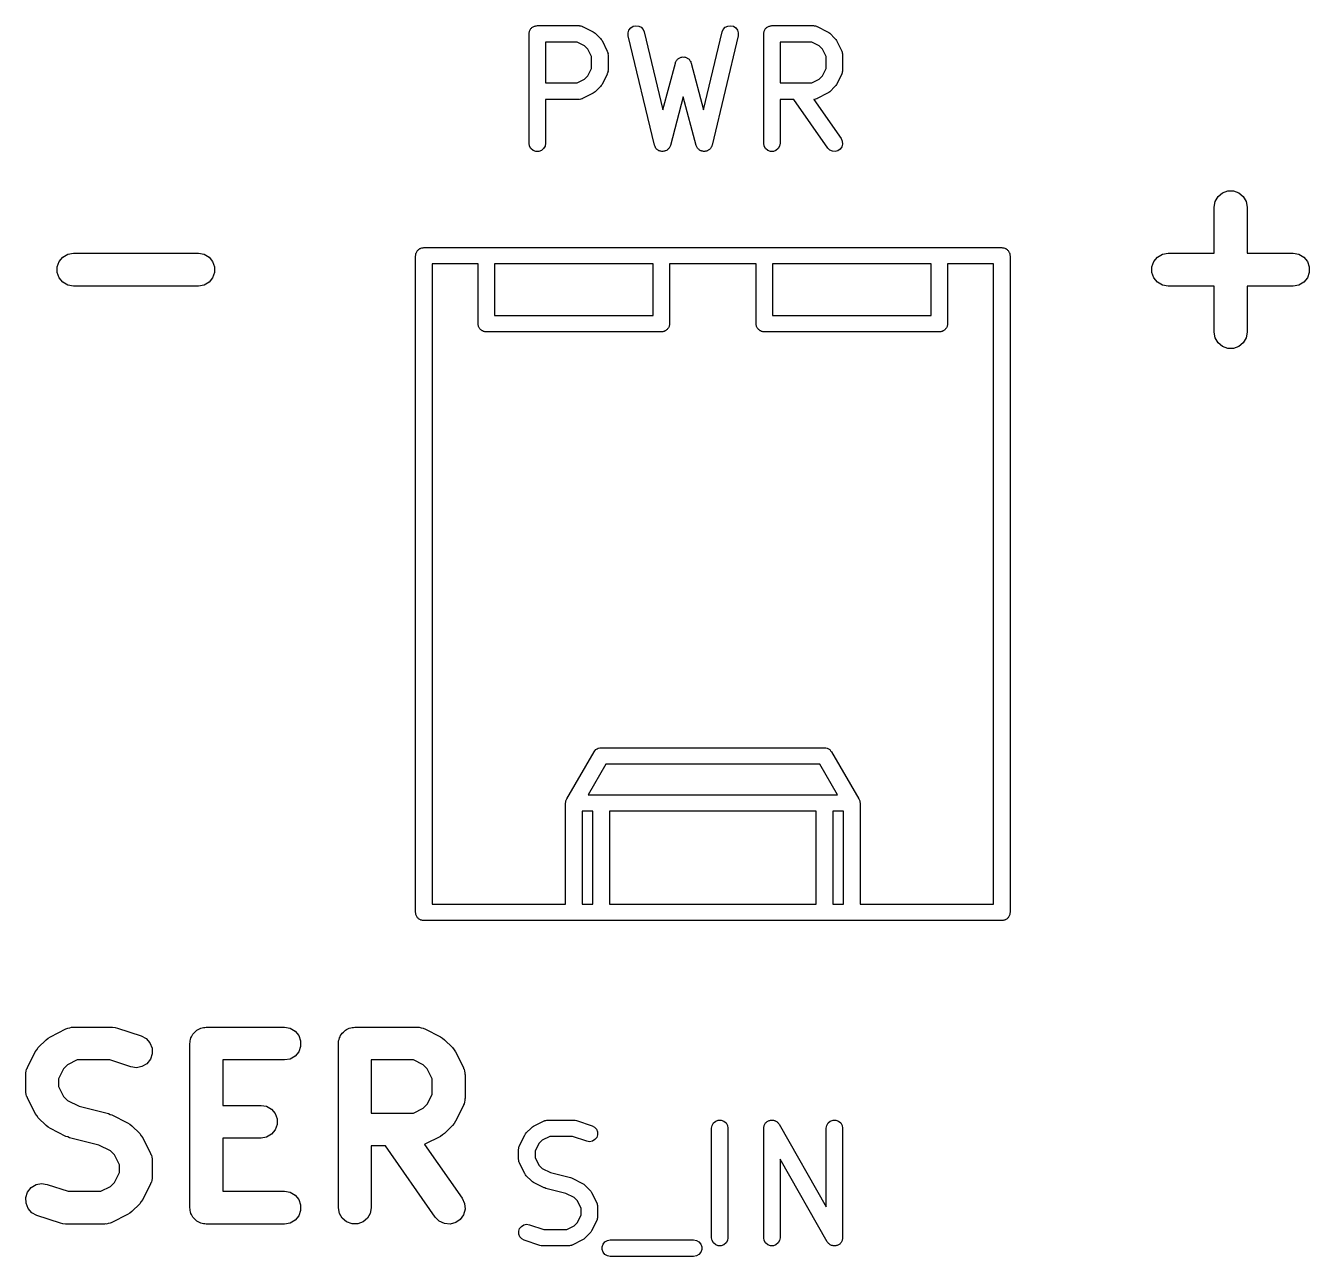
# Model space of a CAD drawing. Extents: x 100.7 to 134.3, y -98.1 to -51.9.
# Drawn here: x 100.99 to 112.72, y -63.12 to -51.88 of the extents above; entities that cross this region are included whole.
import ezdxf

# ---------------------------------------------------------------- set-up
doc = ezdxf.new("R2010")
doc.units = 0
doc.header["$MEASUREMENT"] = 0
doc.layers.add('BLACK', color=7, linetype='CONTINUOUS')

msp = doc.modelspace()

# ---------------------------------------------------------------- linework, layer by layer
at = {"layer": 'Black'}
for p, q in [((105.592, -51.9524), (105.593, -51.9459)), ((105.593, -51.9394), (105.595, -51.9332)), ((105.593, -51.9459), (105.593, -51.9394)), ((105.595, -51.9332), (105.596, -51.9267)), ((105.596, -51.9267), (105.599, -51.921)), ((105.599, -51.921), (105.602, -51.9149)), ((105.602, -51.9149), (105.606, -51.9099)), ((105.606, -51.9099), (105.609, -51.9042)), ((105.609, -51.9042), (105.614, -51.9)), ((105.614, -51.9), (105.618, -51.8949)), ((105.618, -51.8949), (105.624, -51.8916)), ((105.624, -51.8916), (105.629, -51.8874)), ((105.629, -51.8874), (105.635, -51.8852)), ((105.635, -51.8852), (105.641, -51.8819)), ((105.641, -51.8819), (105.647, -51.8808)), ((105.647, -51.8808), (105.654, -51.8785)), ((105.654, -51.8785), (105.66, -51.8785)), ((105.66, -51.8785), (105.667, -51.8774)), ((105.667, -51.8774), (106.048, -51.8774)), ((106.048, -51.8774), (106.052, -51.8781)), ((106.052, -51.8781), (106.056, -51.8779)), ((106.056, -51.8779), (106.065, -51.8804)), ((106.065, -51.8804), (106.073, -51.8819)), ((106.073, -51.8819), (106.077, -51.8841)), ((106.077, -51.8841), (106.081, -51.8853)), ((106.081, -51.8853), (106.176, -51.9329)), ((106.176, -51.9329), (106.186, -51.9401)), ((106.186, -51.9401), (106.196, -51.947)), ((106.497, -51.9437), (106.504, -51.9188)), ((106.498, -51.9698), (106.497, -51.9437)), ((106.504, -51.9188), (106.52, -51.8979)), ((106.52, -51.8979), (106.542, -51.8835)), ((106.542, -51.8835), (106.567, -51.8775)), ((106.567, -51.8775), (106.593, -51.8805)), ((106.593, -51.8805), (106.616, -51.8922)), ((106.616, -51.8922), (106.634, -51.9111)), ((106.634, -51.9111), (106.644, -51.935)), ((106.644, -51.935), (106.814, -52.6459)), ((107.186, -52.6459), (107.356, -51.935)), ((107.356, -51.935), (107.366, -51.9111)), ((107.366, -51.9111), (107.384, -51.8922)), ((107.384, -51.8922), (107.407, -51.8805)), ((107.407, -51.8805), (107.433, -51.8775)), ((107.433, -51.8775), (107.458, -51.8835)), ((107.458, -51.8835), (107.48, -51.8979)), ((107.48, -51.8979), (107.496, -51.9188)), ((107.496, -51.9188), (107.503, -51.9437)), ((107.503, -51.9437), (107.502, -51.9698)), ((107.735, -51.9524), (107.736, -51.9459)), ((107.736, -51.9394), (107.738, -51.9332)), ((107.736, -51.9459), (107.736, -51.9394)), ((107.738, -51.9332), (107.739, -51.9267)), ((107.739, -51.9267), (107.742, -51.921)), ((107.742, -51.921), (107.745, -51.9149)), ((107.745, -51.9149), (107.749, -51.9099)), ((107.749, -51.9099), (107.752, -51.9042)), ((107.752, -51.9042), (107.757, -51.9)), ((107.757, -51.9), (107.761, -51.8949)), ((107.761, -51.8949), (107.767, -51.8916)), ((107.767, -51.8916), (107.772, -51.8874)), ((107.772, -51.8874), (107.778, -51.8852)), ((107.778, -51.8852), (107.784, -51.8819)), ((107.784, -51.8819), (107.79, -51.8808)), ((107.79, -51.8808), (107.796, -51.8785)), ((107.796, -51.8785), (107.803, -51.8785)), ((107.803, -51.8785), (107.81, -51.8774)), ((107.81, -51.8774), (108.19, -51.8774)), ((108.19, -51.8774), (108.195, -51.8781)), ((108.195, -51.8781), (108.199, -51.8779)), ((108.199, -51.8779), (108.207, -51.8804)), ((108.207, -51.8804), (108.216, -51.8819)), ((108.216, -51.8819), (108.22, -51.8841)), ((108.22, -51.8841), (108.224, -51.8853)), ((108.224, -51.8853), (108.319, -51.9329)), ((108.319, -51.9329), (108.329, -51.9401)), ((108.329, -51.9401), (108.339, -51.947)), ((105.592, -52.9524), (105.592, -51.9524)), ((105.742, -52.0274), (105.742, -52.4012)), ((106.03, -52.0274), (105.742, -52.0274)), ((106.098, -52.0616), (106.03, -52.0274)), ((106.129, -52.092), (106.098, -52.0616)), ((106.196, -51.947), (106.244, -51.9946)), ((106.244, -51.9946), (106.25, -52.0044)), ((106.25, -52.0044), (106.258, -52.0141)), ((106.258, -52.0141), (106.305, -52.1093)), ((106.737, -52.9698), (106.498, -51.9698)), ((107.502, -51.9698), (107.263, -52.9698)), ((107.735, -52.9524), (107.735, -51.9524)), ((107.885, -52.0274), (107.885, -52.4012)), ((108.173, -52.0274), (107.885, -52.0274)), ((108.241, -52.0616), (108.173, -52.0274)), ((108.272, -52.092), (108.241, -52.0616)), ((108.339, -51.947), (108.386, -51.9946)), ((108.386, -51.9946), (108.393, -52.0044)), ((108.393, -52.0044), (108.4, -52.0141)), ((108.4, -52.0141), (108.448, -52.1093)), ((106.163, -52.1606), (106.129, -52.092)), ((106.163, -52.268), (106.163, -52.1606)), ((106.305, -52.1093), (106.306, -52.1135)), ((106.306, -52.1135), (106.309, -52.1172)), ((106.309, -52.1172), (106.31, -52.1259)), ((106.31, -52.1259), (106.313, -52.1343)), ((106.313, -52.1343), (106.312, -52.1386)), ((106.312, -52.1386), (106.313, -52.1429)), ((106.313, -52.1429), (106.313, -52.2857)), ((106.952, -52.1813), (106.957, -52.1767)), ((106.957, -52.1767), (106.963, -52.1739)), ((106.963, -52.1739), (106.968, -52.1701)), ((106.968, -52.1701), (106.975, -52.1684)), ((106.975, -52.1684), (106.981, -52.1657)), ((106.981, -52.1657), (106.987, -52.1651)), ((106.987, -52.1651), (106.994, -52.1634)), ((106.994, -52.1634), (107, -52.1639)), ((107, -52.1639), (107.006, -52.1634)), ((107.006, -52.1634), (107.013, -52.1651)), ((107.013, -52.1651), (107.019, -52.1657)), ((107.019, -52.1657), (107.025, -52.1684)), ((107.025, -52.1684), (107.032, -52.1701)), ((107.032, -52.1701), (107.037, -52.1739)), ((107.037, -52.1739), (107.043, -52.1767)), ((107.043, -52.1767), (107.048, -52.1813)), ((108.306, -52.1606), (108.272, -52.092)), ((108.306, -52.268), (108.306, -52.1606)), ((108.448, -52.1093), (108.449, -52.1135)), ((108.449, -52.1135), (108.451, -52.1172)), ((108.451, -52.1172), (108.453, -52.1259)), ((108.453, -52.1259), (108.455, -52.1343)), ((108.455, -52.1343), (108.455, -52.1386)), ((108.455, -52.1386), (108.456, -52.1429)), ((108.456, -52.1429), (108.456, -52.2857)), ((106.129, -52.3365), (106.163, -52.268)), ((106.313, -52.2943), (106.31, -52.3027)), ((106.313, -52.2857), (106.312, -52.29)), ((106.312, -52.29), (106.313, -52.2943)), ((106.814, -52.6459), (106.928, -52.2188)), ((106.928, -52.2188), (106.93, -52.2127)), ((106.93, -52.2127), (106.932, -52.2063)), ((106.932, -52.2063), (106.936, -52.201)), ((106.936, -52.201), (106.939, -52.1951)), ((106.939, -52.1951), (106.943, -52.1904)), ((106.943, -52.1904), (106.947, -52.185)), ((106.947, -52.185), (106.952, -52.1813)), ((107.048, -52.1813), (107.053, -52.185)), ((107.053, -52.185), (107.057, -52.1904)), ((107.057, -52.1904), (107.061, -52.1951)), ((107.061, -52.1951), (107.064, -52.201)), ((107.064, -52.201), (107.068, -52.2063)), ((107.068, -52.2063), (107.07, -52.2127)), ((107.07, -52.2127), (107.072, -52.2188)), ((107.072, -52.2188), (107.186, -52.6459)), ((108.272, -52.3365), (108.306, -52.268)), ((108.455, -52.2943), (108.453, -52.3027)), ((108.456, -52.2857), (108.455, -52.29)), ((108.455, -52.29), (108.455, -52.2943)), ((105.742, -52.4012), (106.03, -52.4012)), ((106.03, -52.4012), (106.098, -52.3669)), ((106.098, -52.3669), (106.129, -52.3365)), ((106.258, -52.4145), (106.25, -52.4242)), ((106.305, -52.3193), (106.258, -52.4145)), ((106.306, -52.3151), (106.305, -52.3193)), ((106.309, -52.3114), (106.306, -52.3151)), ((106.31, -52.3027), (106.309, -52.3114)), ((107.885, -52.4012), (108.173, -52.4012)), ((108.173, -52.4012), (108.241, -52.3669)), ((108.241, -52.3669), (108.272, -52.3365)), ((108.4, -52.4145), (108.393, -52.4242)), ((108.448, -52.3193), (108.4, -52.4145)), ((108.449, -52.3151), (108.448, -52.3193)), ((108.451, -52.3114), (108.449, -52.3151)), ((108.453, -52.3027), (108.451, -52.3114)), ((106.176, -52.4957), (106.081, -52.5433)), ((106.186, -52.4885), (106.176, -52.4957)), ((106.196, -52.4816), (106.186, -52.4885)), ((106.244, -52.434), (106.196, -52.4816)), ((106.25, -52.4242), (106.244, -52.434)), ((107, -52.5292), (106.882, -52.9717)), ((107.118, -52.9717), (107, -52.5292)), ((108.319, -52.4957), (108.224, -52.5433)), ((108.329, -52.4885), (108.319, -52.4957)), ((108.339, -52.4816), (108.329, -52.4885)), ((108.386, -52.434), (108.339, -52.4816)), ((108.393, -52.4242), (108.386, -52.434)), ((106.048, -52.5512), (105.742, -52.5512)), ((105.742, -52.5512), (105.742, -52.9524)), ((106.052, -52.5504), (106.048, -52.5512)), ((106.056, -52.5507), (106.052, -52.5504)), ((106.065, -52.5482), (106.056, -52.5507)), ((106.073, -52.5467), (106.065, -52.5482)), ((106.077, -52.5445), (106.073, -52.5467)), ((106.081, -52.5433), (106.077, -52.5445)), ((108.009, -52.5512), (107.885, -52.5512)), ((107.885, -52.5512), (107.885, -52.9524)), ((108.32, -52.9954), (108.009, -52.5512)), ((108.195, -52.5504), (108.192, -52.551)), ((108.192, -52.551), (108.442, -52.9094)), ((108.199, -52.5507), (108.195, -52.5504)), ((108.207, -52.5482), (108.199, -52.5507)), ((108.216, -52.5467), (108.207, -52.5482)), ((108.22, -52.5445), (108.216, -52.5467)), ((108.224, -52.5433), (108.22, -52.5445)), ((105.596, -52.978), (105.592, -52.9524)), ((105.609, -53.0006), (105.596, -52.978)), ((105.629, -53.0173), (105.609, -53.0006)), ((105.724, -53.0006), (105.704, -53.0173)), ((105.737, -52.978), (105.724, -53.0006)), ((105.742, -52.9524), (105.737, -52.978)), ((106.74, -52.9768), (106.737, -52.9698)), ((106.742, -52.9842), (106.74, -52.9768)), ((106.745, -52.9886), (106.742, -52.9842)), ((106.747, -52.9937), (106.745, -52.9886)), ((106.752, -52.9992), (106.747, -52.9937)), ((106.757, -53.0055), (106.752, -52.9992)), ((106.866, -53.0007), (106.861, -53.0069)), ((106.871, -52.9953), (106.866, -53.0007)), ((106.873, -52.9904), (106.871, -52.9953)), ((106.877, -52.986), (106.873, -52.9904)), ((106.879, -52.9786), (106.877, -52.986)), ((106.882, -52.9717), (106.879, -52.9786)), ((107.121, -52.9786), (107.118, -52.9717)), ((107.123, -52.986), (107.121, -52.9786)), ((107.127, -52.9904), (107.123, -52.986)), ((107.129, -52.9953), (107.127, -52.9904)), ((107.134, -53.0007), (107.129, -52.9953)), ((107.139, -53.0069), (107.134, -53.0007)), ((107.248, -52.9992), (107.243, -53.0055)), ((107.253, -52.9937), (107.248, -52.9992)), ((107.255, -52.9886), (107.253, -52.9937)), ((107.258, -52.9842), (107.255, -52.9886)), ((107.26, -52.9768), (107.258, -52.9842)), ((107.263, -52.9698), (107.26, -52.9768)), ((107.739, -52.978), (107.735, -52.9524)), ((107.752, -53.0006), (107.739, -52.978)), ((107.772, -53.0173), (107.752, -53.0006)), ((107.867, -53.0006), (107.847, -53.0173)), ((107.88, -52.978), (107.867, -53.0006)), ((107.885, -52.9524), (107.88, -52.978)), ((108.338, -53.0138), (108.32, -52.9954)), ((108.449, -52.9841), (108.434, -53.0054)), ((108.442, -52.9094), (108.453, -52.933)), ((108.456, -52.9589), (108.449, -52.9841)), ((108.453, -52.933), (108.456, -52.9589)), ((105.654, -53.0262), (105.629, -53.0173)), ((105.68, -53.0262), (105.654, -53.0262)), ((105.704, -53.0173), (105.68, -53.0262)), ((106.761, -53.0086), (106.757, -53.0055)), ((106.765, -53.0126), (106.761, -53.0086)), ((106.772, -53.016), (106.765, -53.0126)), ((106.778, -53.0204), (106.772, -53.016)), ((106.783, -53.0218), (106.778, -53.0204)), ((106.788, -53.0243), (106.783, -53.0218)), ((106.796, -53.0251), (106.788, -53.0243)), ((106.803, -53.0271), (106.796, -53.0251)), ((106.809, -53.0266), (106.803, -53.0271)), ((106.814, -53.0272), (106.809, -53.0266)), ((106.821, -53.0255), (106.814, -53.0272)), ((106.829, -53.0248), (106.821, -53.0255)), ((106.834, -53.0225), (106.829, -53.0248)), ((106.839, -53.0212), (106.834, -53.0225)), ((106.846, -53.017), (106.839, -53.0212)), ((106.853, -53.0138), (106.846, -53.017)), ((106.856, -53.0099), (106.853, -53.0138)), ((106.861, -53.0069), (106.856, -53.0099)), ((107.144, -53.0099), (107.139, -53.0069)), ((107.147, -53.0138), (107.144, -53.0099)), ((107.154, -53.017), (107.147, -53.0138)), ((107.161, -53.0212), (107.154, -53.017)), ((107.166, -53.0225), (107.161, -53.0212)), ((107.171, -53.0248), (107.166, -53.0225)), ((107.179, -53.0255), (107.171, -53.0248)), ((107.186, -53.0272), (107.179, -53.0255)), ((107.191, -53.0266), (107.186, -53.0272)), ((107.197, -53.0271), (107.191, -53.0266)), ((107.204, -53.0251), (107.197, -53.0271)), ((107.212, -53.0243), (107.204, -53.0251)), ((107.217, -53.0218), (107.212, -53.0243)), ((107.222, -53.0204), (107.217, -53.0218)), ((107.228, -53.016), (107.222, -53.0204)), ((107.235, -53.0126), (107.228, -53.016)), ((107.239, -53.0086), (107.235, -53.0126)), ((107.243, -53.0055), (107.239, -53.0086)), ((107.796, -53.0262), (107.772, -53.0173)), ((107.823, -53.0262), (107.796, -53.0262)), ((107.847, -53.0173), (107.823, -53.0262)), ((108.362, -53.0248), (108.338, -53.0138)), ((108.387, -53.0271), (108.362, -53.0248)), ((108.413, -53.0204), (108.387, -53.0271)), ((108.434, -53.0054), (108.413, -53.0204)), ((111.859, -53.4844), (111.885, -53.4393)), ((111.885, -53.4393), (111.925, -53.4058)), ((111.925, -53.4058), (111.974, -53.388)), ((111.974, -53.388), (112.026, -53.388)), ((112.026, -53.388), (112.075, -53.4058)), ((112.075, -53.4058), (112.115, -53.4393)), ((112.115, -53.4393), (112.141, -53.4844)), ((111.85, -53.5357), (111.859, -53.4844)), ((111.85, -53.9571), (111.85, -53.5357)), ((112.141, -53.4844), (112.15, -53.5357)), ((112.15, -53.5357), (112.15, -53.9571)), ((104.565, -53.9425), (104.569, -53.9375)), ((104.569, -53.9375), (104.573, -53.9318)), ((104.573, -53.9318), (104.578, -53.9276)), ((104.578, -53.9276), (104.582, -53.9225)), ((104.582, -53.9225), (104.587, -53.9193)), ((104.587, -53.9193), (104.593, -53.915)), ((104.593, -53.915), (104.599, -53.9128)), ((104.599, -53.9128), (104.604, -53.9095)), ((104.604, -53.9095), (104.611, -53.9084)), ((104.611, -53.9084), (104.617, -53.9061)), ((104.617, -53.9061), (104.624, -53.9061)), ((104.624, -53.9061), (104.63, -53.905)), ((104.63, -53.905), (109.91, -53.905)), ((109.91, -53.905), (109.916, -53.9061)), ((109.916, -53.9061), (109.923, -53.9061)), ((109.923, -53.9061), (109.929, -53.9084)), ((109.929, -53.9084), (109.936, -53.9095)), ((109.936, -53.9095), (109.941, -53.9128)), ((109.941, -53.9128), (109.947, -53.915)), ((109.947, -53.915), (109.953, -53.9193)), ((109.953, -53.9193), (109.958, -53.9225)), ((109.958, -53.9225), (109.962, -53.9276)), ((109.962, -53.9276), (109.967, -53.9318)), ((109.967, -53.9318), (109.971, -53.9375)), ((109.971, -53.9375), (109.975, -53.9425)), ((101.281, -54.0811), (101.299, -54.0321)), ((101.299, -54.0321), (101.332, -53.9922)), ((101.332, -53.9922), (101.377, -53.9662)), ((101.377, -53.9662), (101.429, -53.9571)), ((101.429, -53.9571), (102.571, -53.9571)), ((102.571, -53.9571), (102.623, -53.9662)), ((102.623, -53.9662), (102.668, -53.9922)), ((102.668, -53.9922), (102.701, -54.0321)), ((102.701, -54.0321), (102.719, -54.0811)), ((104.555, -53.98), (104.556, -53.9735)), ((104.555, -59.98), (104.555, -53.98)), ((104.556, -53.967), (104.558, -53.9608)), ((104.556, -53.9735), (104.556, -53.967)), ((104.558, -53.9608), (104.56, -53.9543)), ((104.56, -53.9543), (104.563, -53.9487)), ((104.563, -53.9487), (104.565, -53.9425)), ((105.125, -54.055), (104.705, -54.055)), ((104.705, -54.055), (104.705, -59.905)), ((105.125, -54.6), (105.125, -54.055)), ((105.275, -54.055), (105.275, -54.525)), ((106.725, -54.055), (105.275, -54.055)), ((106.725, -54.525), (106.725, -54.055)), ((107.665, -54.055), (106.875, -54.055)), ((106.875, -54.055), (106.875, -54.6)), ((107.665, -54.6), (107.665, -54.055)), ((107.815, -54.055), (107.815, -54.525)), ((109.265, -54.055), (107.815, -54.055)), ((109.265, -54.525), (109.265, -54.055)), ((109.415, -54.055), (109.415, -54.6)), ((109.835, -54.055), (109.415, -54.055)), ((109.835, -59.905), (109.835, -54.055)), ((109.975, -53.9425), (109.977, -53.9487)), ((109.977, -53.9487), (109.98, -53.9543)), ((109.98, -53.9543), (109.982, -53.9608)), ((109.982, -53.9608), (109.984, -53.967)), ((109.984, -53.967), (109.984, -53.9735)), ((109.984, -53.9735), (109.985, -53.98)), ((109.985, -53.98), (109.985, -59.98)), ((111.281, -54.0811), (111.299, -54.0321)), ((111.299, -54.0321), (111.332, -53.9922)), ((111.332, -53.9922), (111.377, -53.9662)), ((111.377, -53.9662), (111.429, -53.9571)), ((111.429, -53.9571), (111.85, -53.9571)), ((112.15, -53.9571), (112.571, -53.9571)), ((112.571, -53.9571), (112.623, -53.9662)), ((112.623, -53.9662), (112.668, -53.9922)), ((112.668, -53.9922), (112.701, -54.0321)), ((112.701, -54.0321), (112.719, -54.0811)), ((101.281, -54.1332), (101.281, -54.0811)), ((101.299, -54.1821), (101.281, -54.1332)), ((102.719, -54.1332), (102.701, -54.1821)), ((102.719, -54.0811), (102.719, -54.1332)), ((111.281, -54.1332), (111.281, -54.0811)), ((111.299, -54.1821), (111.281, -54.1332)), ((112.719, -54.1332), (112.701, -54.1821)), ((112.719, -54.0811), (112.719, -54.1332)), ((101.332, -54.222), (101.299, -54.1821)), ((101.377, -54.2481), (101.332, -54.222)), ((101.429, -54.2571), (101.377, -54.2481)), ((102.571, -54.2571), (101.429, -54.2571)), ((102.623, -54.2481), (102.571, -54.2571)), ((102.668, -54.222), (102.623, -54.2481)), ((102.701, -54.1821), (102.668, -54.222)), ((111.332, -54.222), (111.299, -54.1821)), ((111.377, -54.2481), (111.332, -54.222)), ((111.429, -54.2571), (111.377, -54.2481)), ((111.85, -54.2571), (111.429, -54.2571)), ((111.85, -54.6786), (111.85, -54.2571)), ((112.571, -54.2571), (112.15, -54.2571)), ((112.15, -54.2571), (112.15, -54.6786)), ((112.623, -54.2481), (112.571, -54.2571)), ((112.668, -54.222), (112.623, -54.2481)), ((112.701, -54.1821), (112.668, -54.222)), ((105.275, -54.525), (106.725, -54.525)), ((107.815, -54.525), (109.265, -54.525)), ((105.126, -54.6065), (105.125, -54.6)), ((105.126, -54.613), (105.126, -54.6065)), ((105.128, -54.6192), (105.126, -54.613)), ((105.13, -54.6257), (105.128, -54.6192)), ((105.133, -54.6313), (105.13, -54.6257)), ((105.135, -54.6375), (105.133, -54.6313)), ((105.139, -54.6425), (105.135, -54.6375)), ((105.143, -54.6482), (105.139, -54.6425)), ((106.861, -54.6425), (106.857, -54.6482)), ((106.865, -54.6375), (106.861, -54.6425)), ((106.867, -54.6313), (106.865, -54.6375)), ((106.87, -54.6257), (106.867, -54.6313)), ((106.872, -54.6192), (106.87, -54.6257)), ((106.874, -54.613), (106.872, -54.6192)), ((106.875, -54.6), (106.874, -54.6065)), ((106.874, -54.6065), (106.874, -54.613)), ((107.666, -54.6065), (107.665, -54.6)), ((107.666, -54.613), (107.666, -54.6065)), ((107.668, -54.6192), (107.666, -54.613)), ((107.67, -54.6257), (107.668, -54.6192)), ((107.673, -54.6313), (107.67, -54.6257)), ((107.675, -54.6375), (107.673, -54.6313)), ((107.679, -54.6425), (107.675, -54.6375)), ((107.683, -54.6482), (107.679, -54.6425)), ((109.401, -54.6425), (109.397, -54.6482)), ((109.405, -54.6375), (109.401, -54.6425)), ((109.407, -54.6313), (109.405, -54.6375)), ((109.41, -54.6257), (109.407, -54.6313)), ((109.412, -54.6192), (109.41, -54.6257)), ((109.414, -54.613), (109.412, -54.6192)), ((109.415, -54.6), (109.414, -54.6065)), ((109.414, -54.6065), (109.414, -54.613)), ((105.148, -54.6524), (105.143, -54.6482)), ((105.152, -54.6575), (105.148, -54.6524)), ((105.157, -54.6607), (105.152, -54.6575)), ((105.162, -54.665), (105.157, -54.6607)), ((105.169, -54.6672), (105.162, -54.665)), ((105.174, -54.6705), (105.169, -54.6672)), ((105.181, -54.6716), (105.174, -54.6705)), ((105.187, -54.6739), (105.181, -54.6716)), ((105.194, -54.6739), (105.187, -54.6739)), ((105.2, -54.675), (105.194, -54.6739)), ((106.8, -54.675), (105.2, -54.675)), ((106.806, -54.6739), (106.8, -54.675)), ((106.813, -54.6739), (106.806, -54.6739)), ((106.819, -54.6716), (106.813, -54.6739)), ((106.826, -54.6705), (106.819, -54.6716)), ((106.831, -54.6672), (106.826, -54.6705)), ((106.837, -54.665), (106.831, -54.6672)), ((106.843, -54.6607), (106.837, -54.665)), ((106.848, -54.6575), (106.843, -54.6607)), ((106.852, -54.6524), (106.848, -54.6575)), ((106.857, -54.6482), (106.852, -54.6524)), ((107.688, -54.6524), (107.683, -54.6482)), ((107.692, -54.6575), (107.688, -54.6524)), ((107.697, -54.6607), (107.692, -54.6575)), ((107.703, -54.665), (107.697, -54.6607)), ((107.709, -54.6672), (107.703, -54.665)), ((107.714, -54.6705), (107.709, -54.6672)), ((107.721, -54.6716), (107.714, -54.6705)), ((107.727, -54.6739), (107.721, -54.6716)), ((107.734, -54.6739), (107.727, -54.6739)), ((107.74, -54.675), (107.734, -54.6739)), ((109.34, -54.675), (107.74, -54.675)), ((109.346, -54.6739), (109.34, -54.675)), ((109.353, -54.6739), (109.346, -54.6739)), ((109.359, -54.6716), (109.353, -54.6739)), ((109.366, -54.6705), (109.359, -54.6716)), ((109.371, -54.6672), (109.366, -54.6705)), ((109.377, -54.665), (109.371, -54.6672)), ((109.383, -54.6607), (109.377, -54.665)), ((109.388, -54.6575), (109.383, -54.6607)), ((109.392, -54.6524), (109.388, -54.6575)), ((109.397, -54.6482), (109.392, -54.6524)), ((111.859, -54.7299), (111.85, -54.6786)), ((111.885, -54.775), (111.859, -54.7299)), ((112.141, -54.7299), (112.115, -54.775)), ((112.15, -54.6786), (112.141, -54.7299)), ((111.925, -54.8085), (111.885, -54.775)), ((111.974, -54.8263), (111.925, -54.8085)), ((112.026, -54.8263), (111.974, -54.8263)), ((112.075, -54.8085), (112.026, -54.8263)), ((112.115, -54.775), (112.075, -54.8085)), ((105.935, -58.9423), (106.185, -58.5123)), ((106.185, -58.5123), (106.193, -58.5025)), ((106.193, -58.5025), (106.202, -58.4925)), ((106.202, -58.4924), (106.213, -58.486)), ((106.202, -58.4925), (106.202, -58.4924)), ((106.202, -58.4925), (106.202, -58.4925)), ((106.213, -58.486), (106.224, -58.4795)), ((106.224, -58.4795), (106.225, -58.4794)), ((106.224, -58.4795), (106.224, -58.4795)), ((106.225, -58.4794), (106.237, -58.4772)), ((106.237, -58.4772), (106.25, -58.475)), ((106.25, -58.475), (106.25, -58.475)), ((106.25, -58.475), (108.29, -58.475)), ((108.29, -58.475), (108.29, -58.475)), ((108.29, -58.475), (108.303, -58.4772)), ((108.303, -58.4772), (108.315, -58.4794)), ((108.315, -58.4794), (108.316, -58.4795)), ((108.316, -58.4795), (108.316, -58.4795)), ((108.316, -58.4795), (108.327, -58.4859)), ((108.327, -58.4859), (108.338, -58.4924)), ((108.338, -58.4924), (108.338, -58.4925)), ((108.338, -58.4925), (108.338, -58.4925)), ((108.338, -58.4925), (108.346, -58.5023)), ((108.346, -58.5023), (108.355, -58.5123)), ((108.355, -58.5123), (108.605, -58.9423)), ((106.293, -58.625), (106.13, -58.905)), ((108.247, -58.625), (106.293, -58.625)), ((108.41, -58.905), (108.247, -58.625)), ((105.925, -58.98), (105.926, -58.9735)), ((105.925, -59.905), (105.925, -58.98)), ((105.926, -58.9668), (105.928, -58.9607)), ((105.926, -58.9669), (105.926, -58.9668)), ((105.926, -58.967), (105.926, -58.9669)), ((105.926, -58.9735), (105.926, -58.967)), ((105.928, -58.9607), (105.93, -58.9543)), ((105.93, -58.9543), (105.933, -58.9487)), ((105.933, -58.9487), (105.935, -58.9425)), ((105.935, -58.9424), (105.935, -58.9423)), ((105.935, -58.9425), (105.935, -58.9424)), ((106.13, -58.905), (108.41, -58.905)), ((108.605, -58.9423), (108.605, -58.9424)), ((108.605, -58.9424), (108.605, -58.9425)), ((108.605, -58.9425), (108.607, -58.9487)), ((108.607, -58.9487), (108.61, -58.9543)), ((108.61, -58.9543), (108.612, -58.9607)), ((108.612, -58.9607), (108.614, -58.9668)), ((108.614, -58.9668), (108.614, -58.9669)), ((108.614, -58.9669), (108.614, -58.967)), ((108.614, -58.967), (108.614, -58.9735)), ((108.614, -58.9735), (108.615, -58.98)), ((108.615, -58.98), (108.615, -59.905)), ((106.075, -59.055), (106.075, -59.905)), ((106.175, -59.055), (106.075, -59.055)), ((106.175, -59.905), (106.175, -59.055)), ((106.325, -59.055), (106.325, -59.905)), ((108.215, -59.055), (106.325, -59.055)), ((108.215, -59.905), (108.215, -59.055)), ((108.365, -59.055), (108.365, -59.905)), ((108.465, -59.055), (108.365, -59.055)), ((108.465, -59.905), (108.465, -59.055)), ((104.705, -59.905), (105.925, -59.905)), ((106.075, -59.905), (106.175, -59.905)), ((106.325, -59.905), (108.215, -59.905)), ((108.365, -59.905), (108.465, -59.905)), ((108.615, -59.905), (109.835, -59.905)), ((104.556, -59.9865), (104.555, -59.98)), ((104.556, -59.993), (104.556, -59.9865)), ((104.558, -59.9992), (104.556, -59.993)), ((104.56, -60.0057), (104.558, -59.9992)), ((104.563, -60.0113), (104.56, -60.0057)), ((104.565, -60.0175), (104.563, -60.0113)), ((104.569, -60.0225), (104.565, -60.0175)), ((104.573, -60.0282), (104.569, -60.0225)), ((104.578, -60.0324), (104.573, -60.0282)), ((104.582, -60.0375), (104.578, -60.0324)), ((109.962, -60.0324), (109.958, -60.0375)), ((109.967, -60.0282), (109.962, -60.0324)), ((109.971, -60.0225), (109.967, -60.0282)), ((109.975, -60.0175), (109.971, -60.0225)), ((109.977, -60.0113), (109.975, -60.0175)), ((109.98, -60.0057), (109.977, -60.0113)), ((109.982, -59.9992), (109.98, -60.0057)), ((109.984, -59.993), (109.982, -59.9992)), ((109.985, -59.98), (109.984, -59.9865)), ((109.984, -59.9865), (109.984, -59.993)), ((104.587, -60.0407), (104.582, -60.0375)), ((104.593, -60.045), (104.587, -60.0407)), ((104.599, -60.0472), (104.593, -60.045)), ((104.604, -60.0505), (104.599, -60.0472)), ((104.611, -60.0516), (104.604, -60.0505)), ((104.617, -60.0539), (104.611, -60.0516)), ((104.624, -60.0539), (104.617, -60.0539)), ((104.63, -60.055), (104.624, -60.0539)), ((109.91, -60.055), (104.63, -60.055)), ((109.916, -60.0539), (109.91, -60.055)), ((109.923, -60.0539), (109.916, -60.0539)), ((109.929, -60.0516), (109.923, -60.0539)), ((109.936, -60.0505), (109.929, -60.0516)), ((109.941, -60.0472), (109.936, -60.0505)), ((109.947, -60.045), (109.941, -60.0472)), ((109.953, -60.0407), (109.947, -60.045)), ((109.958, -60.0375), (109.953, -60.0407)), ((101.219, -61.1158), (101.361, -61.0444)), ((101.361, -61.0444), (101.37, -61.0419)), ((101.37, -61.0419), (101.377, -61.0376)), ((101.377, -61.0376), (101.395, -61.0346)), ((101.395, -61.0346), (101.411, -61.0296)), ((101.411, -61.0296), (101.42, -61.0301)), ((101.42, -61.0301), (101.429, -61.0286)), ((101.429, -61.0286), (101.786, -61.0286)), ((101.786, -61.0286), (101.809, -61.0327)), ((101.809, -61.0327), (101.833, -61.0363)), ((101.833, -61.0363), (102.047, -61.1077)), ((102.521, -61.0935), (102.528, -61.0822)), ((102.528, -61.0822), (102.538, -61.0737)), ((102.538, -61.0737), (102.546, -61.0637)), ((102.546, -61.0637), (102.558, -61.0571)), ((102.558, -61.0571), (102.568, -61.0487)), ((102.568, -61.0487), (102.58, -61.0442)), ((102.58, -61.0442), (102.592, -61.0376)), ((102.592, -61.0376), (102.604, -61.0353)), ((102.604, -61.0353), (102.617, -61.0308)), ((102.617, -61.0308), (102.63, -61.0308)), ((102.63, -61.0308), (102.643, -61.0286)), ((102.643, -61.0286), (103.357, -61.0286)), ((103.357, -61.0286), (103.408, -61.0376)), ((103.408, -61.0376), (103.454, -61.0637)), ((103.454, -61.0637), (103.487, -61.1036)), ((103.879, -61.0935), (103.885, -61.0822)), ((103.885, -61.0822), (103.895, -61.0737)), ((103.895, -61.0737), (103.904, -61.0637)), ((103.904, -61.0637), (103.915, -61.0571)), ((103.915, -61.0571), (103.925, -61.0487)), ((103.925, -61.0487), (103.937, -61.0442)), ((103.937, -61.0442), (103.949, -61.0376)), ((103.949, -61.0376), (103.962, -61.0353)), ((103.962, -61.0353), (103.974, -61.0308)), ((103.974, -61.0308), (103.987, -61.0308)), ((103.987, -61.0308), (104, -61.0286)), ((104, -61.0286), (104.571, -61.0286)), ((104.571, -61.0286), (104.58, -61.0301)), ((104.58, -61.0301), (104.589, -61.0296)), ((104.589, -61.0296), (104.605, -61.0346)), ((104.605, -61.0346), (104.623, -61.0376)), ((104.623, -61.0376), (104.63, -61.0419)), ((104.63, -61.0419), (104.639, -61.0444)), ((104.639, -61.0444), (104.781, -61.1158)), ((101.108, -61.2154), (101.18, -61.1439)), ((101.18, -61.1439), (101.199, -61.1301)), ((101.199, -61.1301), (101.219, -61.1158)), ((102.047, -61.1077), (102.093, -61.1325)), ((102.093, -61.1325), (102.128, -61.1715)), ((102.128, -61.1715), (102.147, -61.2199)), ((102.493, -61.1786), (102.495, -61.1656)), ((102.493, -62.6786), (102.493, -61.1786)), ((102.495, -61.1525), (102.5, -61.1402)), ((102.495, -61.1656), (102.495, -61.1525)), ((102.5, -61.1402), (102.502, -61.1273)), ((102.502, -61.1273), (102.508, -61.1159)), ((102.508, -61.1159), (102.513, -61.1036)), ((102.513, -61.1036), (102.521, -61.0935)), ((103.487, -61.1036), (103.505, -61.1525)), ((103.505, -61.2046), (103.487, -61.2536)), ((103.505, -61.1525), (103.505, -61.2046)), ((103.85, -61.1786), (103.852, -61.1656)), ((103.85, -62.6786), (103.85, -61.1786)), ((103.852, -61.1525), (103.857, -61.1402)), ((103.852, -61.1656), (103.852, -61.1525)), ((103.857, -61.1402), (103.859, -61.1273)), ((103.859, -61.1273), (103.866, -61.1159)), ((103.866, -61.1159), (103.87, -61.1036)), ((103.87, -61.1036), (103.879, -61.0935)), ((104.781, -61.1158), (104.801, -61.1301)), ((104.801, -61.1301), (104.82, -61.1439)), ((104.82, -61.1439), (104.892, -61.2154)), ((101.009, -61.3972), (101.08, -61.2543)), ((101.08, -61.2543), (101.094, -61.2351)), ((101.094, -61.2351), (101.108, -61.2154)), ((102.132, -61.3214), (102.1, -61.3622)), ((102.148, -61.272), (102.132, -61.3214)), ((102.147, -61.2199), (102.148, -61.272)), ((103.408, -61.3195), (103.357, -61.3286)), ((103.454, -61.2935), (103.408, -61.3195)), ((103.487, -61.2536), (103.454, -61.2935)), ((104.892, -61.2154), (104.906, -61.2351)), ((104.906, -61.2351), (104.92, -61.2543)), ((104.92, -61.2543), (104.991, -61.3972)), ((100.994, -61.4471), (100.999, -61.4303)), ((100.999, -61.4303), (101.002, -61.413)), ((101.002, -61.413), (101.006, -61.4055)), ((101.006, -61.4055), (101.009, -61.3972)), ((101.338, -61.4103), (101.293, -61.4997)), ((101.375, -61.3733), (101.338, -61.4103)), ((101.464, -61.3286), (101.375, -61.3733)), ((101.761, -61.3286), (101.464, -61.3286)), ((101.953, -61.3923), (101.761, -61.3286)), ((102.004, -61.3999), (101.953, -61.3923)), ((102.055, -61.3895), (102.004, -61.3999)), ((102.1, -61.3622), (102.055, -61.3895)), ((103.357, -61.3286), (102.793, -61.3286)), ((102.793, -61.3286), (102.793, -61.7429)), ((104.15, -61.3286), (104.15, -61.8143)), ((104.536, -61.3286), (104.15, -61.3286)), ((104.625, -61.3733), (104.536, -61.3286)), ((104.662, -61.4103), (104.625, -61.3733)), ((104.707, -61.4997), (104.662, -61.4103)), ((104.991, -61.3972), (104.994, -61.4055)), ((104.994, -61.4055), (104.998, -61.413)), ((104.998, -61.413), (105.001, -61.4303)), ((105.001, -61.4303), (105.006, -61.4471)), ((100.993, -61.4643), (100.994, -61.4558)), ((100.993, -61.6071), (100.993, -61.4643)), ((100.994, -61.4558), (100.994, -61.4471)), ((101.293, -61.4997), (101.293, -61.5717)), ((104.707, -61.6432), (104.707, -61.4997)), ((105.006, -61.4471), (105.006, -61.4558)), ((105.006, -61.4558), (105.007, -61.4643)), ((105.007, -61.4643), (105.007, -61.6786)), ((100.994, -61.6157), (100.993, -61.6071)), ((100.994, -61.6243), (100.994, -61.6157)), ((100.999, -61.6411), (100.994, -61.6243)), ((101.002, -61.6584), (100.999, -61.6411)), ((101.006, -61.6659), (101.002, -61.6584)), ((101.009, -61.6742), (101.006, -61.6659)), ((101.08, -61.8171), (101.009, -61.6742)), ((101.293, -61.5717), (101.338, -61.6611)), ((101.338, -61.6611), (101.375, -61.6982)), ((104.662, -61.7326), (104.707, -61.6432)), ((105.007, -61.6786), (105.006, -61.6871)), ((101.375, -61.6982), (101.481, -61.7513)), ((101.481, -61.7513), (101.751, -61.8188)), ((102.793, -61.7429), (103.143, -61.7429)), ((103.143, -61.7429), (103.194, -61.7519)), ((103.194, -61.7519), (103.239, -61.7779)), ((103.239, -61.7779), (103.273, -61.8179)), ((104.536, -61.8143), (104.625, -61.7696)), ((104.625, -61.7696), (104.662, -61.7326)), ((104.991, -61.7457), (104.92, -61.8885)), ((104.994, -61.7374), (104.991, -61.7457)), ((104.998, -61.7299), (104.994, -61.7374)), ((105.001, -61.7126), (104.998, -61.7299)), ((105.006, -61.6957), (105.001, -61.7126)), ((105.006, -61.6871), (105.006, -61.6957)), ((101.094, -61.8364), (101.08, -61.8171)), ((101.108, -61.8561), (101.094, -61.8364)), ((101.18, -61.9275), (101.108, -61.8561)), ((101.751, -61.8188), (101.766, -61.8254)), ((101.766, -61.8254), (101.781, -61.8301)), ((101.781, -61.8301), (101.924, -61.9016)), ((101.924, -61.9016), (101.944, -61.9159)), ((103.273, -61.8179), (103.291, -61.8668)), ((103.291, -61.8668), (103.291, -61.9189)), ((104.15, -61.8143), (104.536, -61.8143)), ((104.906, -61.9078), (104.892, -61.9275)), ((104.92, -61.8885), (104.906, -61.9078)), ((105.633, -61.9329), (105.728, -61.8853)), ((105.728, -61.8853), (105.733, -61.8841)), ((105.733, -61.8841), (105.736, -61.8819)), ((105.736, -61.8819), (105.745, -61.8804)), ((105.745, -61.8804), (105.753, -61.8779)), ((105.753, -61.8779), (105.758, -61.8781)), ((105.758, -61.8781), (105.762, -61.8774)), ((105.762, -61.8774), (106, -61.8774)), ((106, -61.8774), (106.012, -61.8795)), ((106.012, -61.8795), (106.024, -61.8812)), ((106.024, -61.8812), (106.167, -61.9288)), ((107.263, -61.9267), (107.276, -61.9042)), ((107.276, -61.9042), (107.296, -61.8874)), ((107.296, -61.8874), (107.32, -61.8785)), ((107.32, -61.8785), (107.346, -61.8785)), ((107.346, -61.8785), (107.371, -61.8874)), ((107.371, -61.8874), (107.391, -61.9042)), ((107.391, -61.9042), (107.404, -61.9267)), ((107.745, -61.9146), (107.749, -61.9097)), ((107.749, -61.9097), (107.752, -61.9042)), ((107.752, -61.9042), (107.757, -61.8999)), ((107.757, -61.8999), (107.762, -61.8947)), ((107.762, -61.8947), (107.767, -61.8915)), ((107.767, -61.8915), (107.772, -61.8874)), ((107.772, -61.8874), (107.778, -61.8851)), ((107.778, -61.8851), (107.784, -61.8818)), ((107.784, -61.8818), (107.79, -61.8807)), ((107.79, -61.8807), (107.796, -61.8785)), ((107.796, -61.8785), (107.803, -61.8785)), ((107.803, -61.8785), (107.81, -61.8774)), ((107.81, -61.8774), (107.816, -61.8785)), ((107.816, -61.8785), (107.823, -61.8785)), ((107.823, -61.8785), (107.829, -61.8808)), ((107.829, -61.8808), (107.835, -61.882)), ((107.835, -61.882), (107.841, -61.8852)), ((107.841, -61.8852), (107.847, -61.8874)), ((107.847, -61.8874), (107.852, -61.8918)), ((107.852, -61.8918), (107.858, -61.8951)), ((107.858, -61.8951), (107.862, -61.9001)), ((107.862, -61.9001), (107.867, -61.9042)), ((107.867, -61.9042), (107.87, -61.91)), ((107.87, -61.91), (107.875, -61.9152)), ((108.31, -61.9267), (108.323, -61.9042)), ((108.323, -61.9042), (108.343, -61.8874)), ((108.343, -61.8874), (108.368, -61.8785)), ((108.368, -61.8785), (108.394, -61.8785)), ((108.394, -61.8785), (108.418, -61.8874)), ((108.418, -61.8874), (108.438, -61.9042)), ((108.438, -61.9042), (108.451, -61.9267)), ((101.199, -61.9413), (101.18, -61.9275)), ((101.219, -61.9556), (101.199, -61.9413)), ((101.361, -62.027), (101.219, -61.9556)), ((101.377, -62.0317), (101.361, -62.027)), ((101.944, -61.9159), (101.963, -61.9296)), ((101.963, -61.9296), (102.035, -62.0011)), ((102.035, -62.0011), (102.048, -62.0208)), ((102.048, -62.0208), (102.063, -62.0401)), ((103.239, -62.0078), (103.194, -62.0338)), ((103.273, -61.9679), (103.239, -62.0078)), ((103.291, -61.9189), (103.273, -61.9679)), ((104.781, -62.027), (104.639, -62.0984)), ((104.801, -62.0127), (104.781, -62.027)), ((104.82, -61.9989), (104.801, -62.0127)), ((104.892, -61.9275), (104.82, -61.9989)), ((105.504, -62.1093), (105.552, -62.0141)), ((105.552, -62.0141), (105.559, -62.0044)), ((105.559, -62.0044), (105.566, -61.9946)), ((105.566, -61.9946), (105.614, -61.947)), ((105.614, -61.947), (105.623, -61.9401)), ((105.623, -61.9401), (105.633, -61.9329)), ((105.78, -62.0274), (105.711, -62.0616)), ((105.988, -62.0274), (105.78, -62.0274)), ((106.119, -62.0712), (105.988, -62.0274)), ((106.167, -61.9288), (106.189, -61.9413)), ((106.189, -61.9413), (106.207, -61.9607)), ((106.207, -61.9607), (106.216, -61.985)), ((106.217, -62.011), (106.209, -62.0357)), ((106.216, -61.985), (106.217, -62.011)), ((107.258, -61.9524), (107.263, -61.9267)), ((107.258, -62.9524), (107.258, -61.9524)), ((107.404, -61.9267), (107.408, -61.9524)), ((107.408, -61.9524), (107.408, -62.9524)), ((107.735, -61.9524), (107.736, -61.9458)), ((107.735, -62.9524), (107.735, -61.9524)), ((107.736, -61.939), (107.738, -61.933)), ((107.736, -61.9458), (107.736, -61.939)), ((107.738, -61.933), (107.739, -61.9267)), ((107.739, -61.9267), (107.742, -61.9209)), ((107.742, -61.9209), (107.745, -61.9146)), ((107.875, -61.9152), (108.306, -62.67)), ((108.306, -61.9524), (108.31, -61.9267)), ((108.306, -62.67), (108.306, -61.9524)), ((108.451, -61.9267), (108.456, -61.9524)), ((108.456, -61.9524), (108.456, -62.9524)), ((101.392, -62.0384), (101.377, -62.0317)), ((101.662, -62.1058), (101.392, -62.0384)), ((101.768, -62.159), (101.662, -62.1058)), ((102.063, -62.0401), (102.134, -62.1829)), ((103.143, -62.0429), (102.793, -62.0429)), ((102.793, -62.0429), (102.793, -62.5286)), ((103.194, -62.0338), (103.143, -62.0429)), ((104.279, -62.1143), (104.15, -62.1143)), ((104.15, -62.1143), (104.15, -62.6786)), ((104.734, -62.7646), (104.279, -62.1143)), ((104.639, -62.0984), (104.635, -62.0995)), ((104.635, -62.0995), (104.98, -62.5926)), ((105.496, -62.1429), (105.497, -62.1386)), ((105.496, -62.2381), (105.496, -62.1429)), ((105.497, -62.1343), (105.499, -62.1259)), ((105.497, -62.1386), (105.497, -62.1343)), ((105.499, -62.1259), (105.501, -62.1172)), ((105.501, -62.1172), (105.503, -62.1135)), ((105.503, -62.1135), (105.504, -62.1093)), ((105.681, -62.092), (105.646, -62.1606)), ((105.711, -62.0616), (105.681, -62.092)), ((106.145, -62.075), (106.119, -62.0712)), ((106.17, -62.0697), (106.145, -62.075)), ((106.193, -62.0561), (106.17, -62.0697)), ((106.209, -62.0357), (106.193, -62.0561)), ((101.805, -62.196), (101.768, -62.159)), ((101.85, -62.2854), (101.805, -62.196)), ((102.134, -62.1829), (102.137, -62.1912)), ((102.137, -62.1912), (102.141, -62.1987)), ((102.141, -62.1987), (102.144, -62.216)), ((102.144, -62.216), (102.149, -62.2329)), ((102.149, -62.2329), (102.148, -62.2415)), ((102.148, -62.2415), (102.15, -62.25)), ((102.15, -62.25), (102.15, -62.3929)), ((105.497, -62.2424), (105.496, -62.2381)), ((105.497, -62.2467), (105.497, -62.2424)), ((105.499, -62.2551), (105.497, -62.2467)), ((105.501, -62.2637), (105.499, -62.2551)), ((105.503, -62.2675), (105.501, -62.2637)), ((105.646, -62.1606), (105.646, -62.2204)), ((105.646, -62.2204), (105.681, -62.2889)), ((108.316, -62.9896), (107.885, -62.2348)), ((107.885, -62.2348), (107.885, -62.9524)), ((101.805, -62.4469), (101.85, -62.3574)), ((101.85, -62.3574), (101.85, -62.2854)), ((105.504, -62.2716), (105.503, -62.2675)), ((105.552, -62.3669), (105.504, -62.2716)), ((105.559, -62.3765), (105.552, -62.3669)), ((105.566, -62.3864), (105.559, -62.3765)), ((105.681, -62.2889), (105.711, -62.3193)), ((105.711, -62.3193), (105.788, -62.3578)), ((105.788, -62.3578), (105.971, -62.4034)), ((101.011, -62.5357), (101.043, -62.4949)), ((101.043, -62.4949), (101.088, -62.4676)), ((101.088, -62.4676), (101.139, -62.4572)), ((101.139, -62.4572), (101.19, -62.4648)), ((101.19, -62.4648), (101.381, -62.5286)), ((101.679, -62.5286), (101.768, -62.4839)), ((101.768, -62.4839), (101.805, -62.4469)), ((102.134, -62.4599), (102.063, -62.6028)), ((102.137, -62.4517), (102.134, -62.4599)), ((102.141, -62.4442), (102.137, -62.4517)), ((102.144, -62.4269), (102.141, -62.4442)), ((102.149, -62.41), (102.144, -62.4269)), ((102.15, -62.3929), (102.148, -62.4014)), ((102.148, -62.4014), (102.149, -62.41)), ((105.614, -62.434), (105.566, -62.3864)), ((105.623, -62.4409), (105.614, -62.434)), ((105.633, -62.448), (105.623, -62.4409)), ((105.728, -62.4957), (105.633, -62.448)), ((105.736, -62.498), (105.728, -62.4957)), ((105.744, -62.5013), (105.736, -62.498)), ((105.971, -62.4034), (105.978, -62.4068)), ((105.978, -62.4068), (105.986, -62.4091)), ((105.986, -62.4091), (106.081, -62.4567)), ((106.081, -62.4567), (106.091, -62.4639)), ((106.091, -62.4639), (106.101, -62.4708)), ((106.101, -62.4708), (106.148, -62.5184)), ((100.994, -62.5851), (101.011, -62.5357)), ((100.996, -62.6372), (100.994, -62.5851)), ((101.381, -62.5286), (101.679, -62.5286)), ((102.063, -62.6028), (102.048, -62.6221)), ((102.793, -62.5286), (103.357, -62.5286)), ((103.357, -62.5286), (103.408, -62.5376)), ((103.408, -62.5376), (103.454, -62.5637)), ((103.454, -62.5637), (103.487, -62.6036)), ((103.487, -62.6036), (103.505, -62.6525)), ((104.98, -62.5926), (105.002, -62.6398)), ((105.926, -62.547), (105.744, -62.5013)), ((106.003, -62.5854), (105.926, -62.547)), ((106.034, -62.6159), (106.003, -62.5854)), ((106.068, -62.6844), (106.034, -62.6159)), ((106.148, -62.5184), (106.155, -62.5282)), ((106.155, -62.5282), (106.162, -62.5379)), ((106.162, -62.5379), (106.21, -62.6331)), ((101.015, -62.6857), (100.996, -62.6372)), ((101.05, -62.7246), (101.015, -62.6857)), ((101.095, -62.7494), (101.05, -62.7246)), ((101.944, -62.727), (101.924, -62.7413)), ((101.963, -62.7132), (101.944, -62.727)), ((102.035, -62.6418), (101.963, -62.7132)), ((102.048, -62.6221), (102.035, -62.6418)), ((102.495, -62.6915), (102.493, -62.6786)), ((102.495, -62.7046), (102.495, -62.6915)), ((102.5, -62.7169), (102.495, -62.7046)), ((102.502, -62.7299), (102.5, -62.7169)), ((102.508, -62.7412), (102.502, -62.7299)), ((103.505, -62.7046), (103.487, -62.7536)), ((103.505, -62.6525), (103.505, -62.7046)), ((103.859, -62.7299), (103.85, -62.6786)), ((103.885, -62.775), (103.859, -62.7299)), ((104.141, -62.7299), (104.115, -62.775)), ((104.15, -62.6786), (104.141, -62.7299)), ((105.007, -62.6917), (104.993, -62.742)), ((105.002, -62.6398), (105.007, -62.6917)), ((106.068, -62.7442), (106.068, -62.6844)), ((106.21, -62.6331), (106.211, -62.6373)), ((106.211, -62.6373), (106.213, -62.641)), ((106.213, -62.641), (106.215, -62.6497)), ((106.215, -62.6497), (106.217, -62.6581)), ((106.217, -62.6581), (106.217, -62.6624)), ((106.217, -62.6624), (106.218, -62.6667)), ((106.218, -62.6667), (106.218, -62.7619)), ((101.31, -62.8209), (101.095, -62.7494)), ((101.333, -62.8244), (101.31, -62.8209)), ((101.357, -62.8286), (101.333, -62.8244)), ((101.714, -62.8286), (101.357, -62.8286)), ((101.723, -62.8271), (101.714, -62.8286)), ((101.731, -62.8276), (101.723, -62.8271)), ((101.748, -62.8226), (101.731, -62.8276)), ((101.766, -62.8195), (101.748, -62.8226)), ((101.773, -62.8152), (101.766, -62.8195)), ((101.781, -62.8127), (101.773, -62.8152)), ((101.924, -62.7413), (101.781, -62.8127)), ((102.513, -62.7536), (102.508, -62.7412)), ((102.521, -62.7636), (102.513, -62.7536)), ((102.528, -62.775), (102.521, -62.7636)), ((102.538, -62.7834), (102.528, -62.775)), ((102.546, -62.7935), (102.538, -62.7834)), ((102.558, -62.8), (102.546, -62.7935)), ((102.568, -62.8085), (102.558, -62.8)), ((102.58, -62.813), (102.568, -62.8085)), ((102.592, -62.8195), (102.58, -62.813)), ((102.604, -62.8218), (102.592, -62.8195)), ((102.617, -62.8263), (102.604, -62.8218)), ((102.63, -62.8263), (102.617, -62.8263)), ((102.643, -62.8286), (102.63, -62.8263)), ((103.357, -62.8286), (102.643, -62.8286)), ((103.408, -62.8195), (103.357, -62.8286)), ((103.454, -62.7935), (103.408, -62.8195)), ((103.487, -62.7536), (103.454, -62.7935)), ((103.925, -62.8085), (103.885, -62.775)), ((103.974, -62.8263), (103.925, -62.8085)), ((104.026, -62.8263), (103.974, -62.8263)), ((104.075, -62.8085), (104.026, -62.8263)), ((104.115, -62.775), (104.075, -62.8085)), ((104.771, -62.8014), (104.734, -62.7646)), ((104.818, -62.8235), (104.771, -62.8014)), ((104.87, -62.828), (104.818, -62.8235)), ((104.921, -62.8145), (104.87, -62.828)), ((104.963, -62.7847), (104.921, -62.8145)), ((104.993, -62.742), (104.963, -62.7847)), ((105.505, -62.869), (105.522, -62.8486)), ((105.522, -62.8486), (105.544, -62.835)), ((105.544, -62.835), (105.569, -62.8298)), ((105.569, -62.8298), (105.595, -62.8336)), ((105.595, -62.8336), (105.726, -62.8774)), ((105.935, -62.8774), (106.003, -62.8431)), ((106.003, -62.8431), (106.034, -62.8127)), ((106.034, -62.8127), (106.068, -62.7442)), ((106.21, -62.7954), (106.162, -62.8907)), ((106.211, -62.7913), (106.21, -62.7954)), ((106.213, -62.7876), (106.211, -62.7913)), ((106.215, -62.7789), (106.213, -62.7876)), ((106.217, -62.7705), (106.215, -62.7789)), ((106.218, -62.7619), (106.217, -62.7662)), ((106.217, -62.7662), (106.217, -62.7705)), ((105.497, -62.8938), (105.505, -62.869)), ((105.498, -62.9198), (105.497, -62.8938)), ((105.508, -62.944), (105.498, -62.9198)), ((105.525, -62.9635), (105.508, -62.944)), ((105.548, -62.9759), (105.525, -62.9635)), ((105.726, -62.8774), (105.935, -62.8774)), ((106.091, -62.9647), (106.081, -62.9718)), ((106.101, -62.9578), (106.091, -62.9647)), ((106.148, -62.9102), (106.101, -62.9578)), ((106.155, -62.9003), (106.148, -62.9102)), ((106.162, -62.8907), (106.155, -62.9003)), ((107.263, -62.978), (107.258, -62.9524)), ((107.408, -62.9524), (107.404, -62.978)), ((107.739, -62.978), (107.735, -62.9524)), ((107.885, -62.9524), (107.88, -62.978)), ((108.455, -62.9657), (108.453, -62.9717)), ((108.456, -62.9524), (108.455, -62.959)), ((108.455, -62.959), (108.455, -62.9657)), ((105.691, -63.0235), (105.548, -62.9759)), ((105.702, -63.0253), (105.691, -63.0235)), ((105.714, -63.0274), (105.702, -63.0253)), ((105.952, -63.0274), (105.714, -63.0274)), ((105.957, -63.0266), (105.952, -63.0274)), ((105.961, -63.0269), (105.957, -63.0266)), ((105.969, -63.0244), (105.961, -63.0269)), ((105.978, -63.0229), (105.969, -63.0244)), ((105.982, -63.0207), (105.978, -63.0229)), ((105.986, -63.0195), (105.982, -63.0207)), ((106.081, -62.9718), (105.986, -63.0195)), ((106.259, -63.0346), (106.268, -63.0101)), ((106.259, -63.0606), (106.259, -63.0346)), ((106.268, -63.0851), (106.259, -63.0606)), ((106.268, -63.0101), (106.285, -62.9902)), ((106.285, -63.1051), (106.268, -63.0851)), ((106.285, -62.9902), (106.308, -62.9771)), ((106.308, -62.9771), (106.333, -62.9726)), ((106.333, -62.9726), (107.095, -62.9726)), ((107.095, -62.9726), (107.121, -62.9771)), ((107.121, -62.9771), (107.143, -62.9902)), ((107.143, -62.9902), (107.16, -63.0101)), ((107.16, -63.0851), (107.143, -63.1051)), ((107.16, -63.0101), (107.169, -63.0346)), ((107.169, -63.0606), (107.16, -63.0851)), ((107.169, -63.0346), (107.169, -63.0606)), ((107.276, -63.0006), (107.263, -62.978)), ((107.296, -63.0173), (107.276, -63.0006)), ((107.32, -63.0262), (107.296, -63.0173)), ((107.346, -63.0262), (107.32, -63.0262)), ((107.371, -63.0173), (107.346, -63.0262)), ((107.391, -63.0006), (107.371, -63.0173)), ((107.404, -62.978), (107.391, -63.0006)), ((107.752, -63.0006), (107.739, -62.978)), ((107.772, -63.0173), (107.752, -63.0006)), ((107.796, -63.0262), (107.772, -63.0173)), ((107.823, -63.0262), (107.796, -63.0262)), ((107.847, -63.0173), (107.823, -63.0262)), ((107.867, -63.0006), (107.847, -63.0173)), ((107.88, -62.978), (107.867, -63.0006)), ((108.32, -62.9948), (108.316, -62.9896)), ((108.323, -63.0006), (108.32, -62.9948)), ((108.328, -63.0047), (108.323, -63.0006)), ((108.332, -63.0096), (108.328, -63.0047)), ((108.338, -63.013), (108.332, -63.0096)), ((108.343, -63.0173), (108.338, -63.013)), ((108.349, -63.0195), (108.343, -63.0173)), ((108.355, -63.0227), (108.349, -63.0195)), ((108.362, -63.0239), (108.355, -63.0227)), ((108.368, -63.0262), (108.362, -63.0239)), ((108.374, -63.0262), (108.368, -63.0262)), ((108.381, -63.0274), (108.374, -63.0262)), ((108.387, -63.0262), (108.381, -63.0274)), ((108.394, -63.0262), (108.387, -63.0262)), ((108.4, -63.0241), (108.394, -63.0262)), ((108.406, -63.023), (108.4, -63.0241)), ((108.412, -63.0196), (108.406, -63.023)), ((108.418, -63.0173), (108.412, -63.0196)), ((108.423, -63.0132), (108.418, -63.0173)), ((108.429, -63.01), (108.423, -63.0132)), ((108.433, -63.0049), (108.429, -63.01)), ((108.438, -63.0006), (108.433, -63.0049)), ((108.442, -62.9951), (108.438, -63.0006)), ((108.446, -62.9902), (108.442, -62.9951)), ((108.448, -62.9839), (108.446, -62.9902)), ((108.451, -62.978), (108.448, -62.9839)), ((108.453, -62.9717), (108.451, -62.978)), ((106.308, -63.1181), (106.285, -63.1051)), ((106.333, -63.1226), (106.308, -63.1181)), ((107.095, -63.1226), (106.333, -63.1226)), ((107.121, -63.1181), (107.095, -63.1226)), ((107.143, -63.1051), (107.121, -63.1181))]:
    msp.add_line(p, q, dxfattribs=at)

doc.saveas('drawing.dxf')
